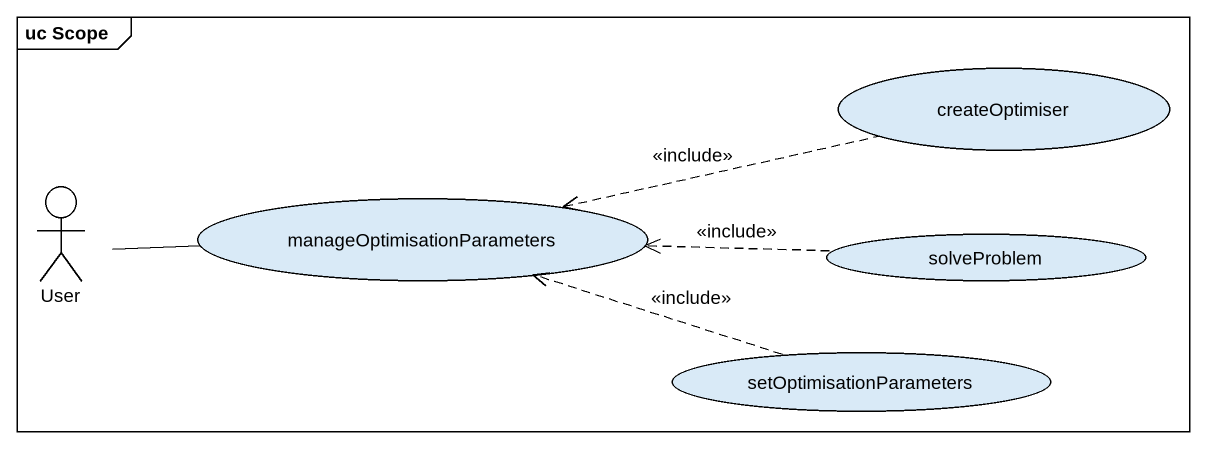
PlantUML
@startuml
mainframe uc Scope
usecase createOptimiser
actor User
usecase manageOptimisationParameters
usecase solveProblem
usecase setOptimisationParameters
createOptimiser .left.> manageOptimisationParameters : <<include>>
User -right- manageOptimisationParameters
solveProblem .left.> manageOptimisationParameters : <<include>>
setOptimisationParameters .left.> manageOptimisationParameters : <<include>>
@enduml
